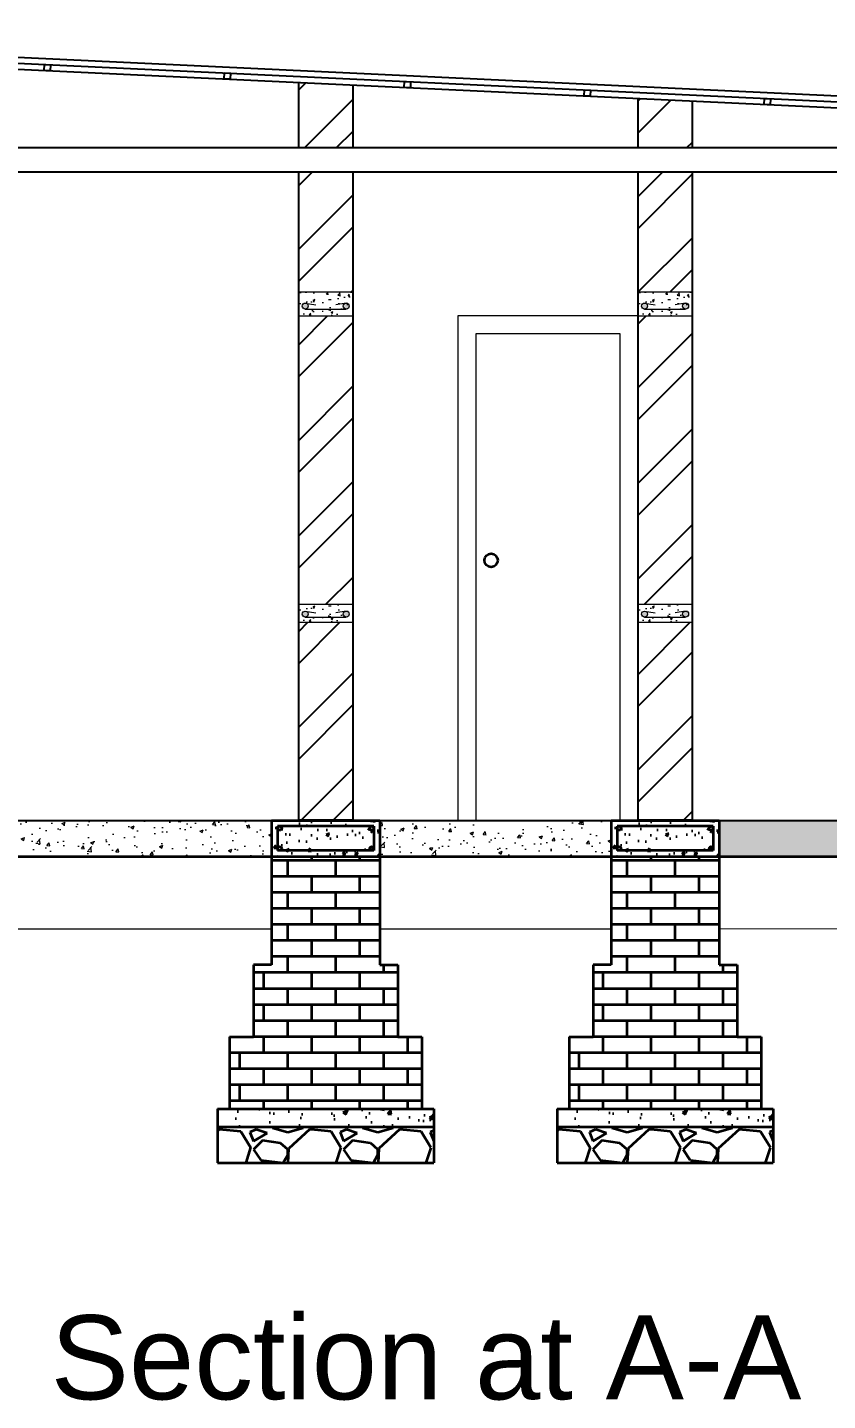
# Model space of a CAD drawing. Header units: inches. Extents: x 392906 to 410488, y -52747 to -40742.
# Drawn here: x 404026.1 to 404159.3, y -51467.9 to -51239.4 of the extents above; entities that cross this region are included whole.
import ezdxf

# ---------------------------------------------------------------- set-up
doc = ezdxf.new("R2010")
doc.units = ezdxf.units.IN
doc.header["$LTSCALE"] = 2
doc.header["$MEASUREMENT"] = 0
doc.layers.get('0').update_dxf_attribs({"linetype": 'CONTINUOUS'})
for name, color, linetype, lineweight in [('door', 20, 'CONTINUOUS', 35), ('steps', 253, 'CONTINUOUS', 20), ('WALL - A', 1, 'CONTINUOUS', 40)]:
    doc.layers.add(name, color=color, linetype=linetype, lineweight=lineweight)
doc.styles.get("Standard").update_dxf_attribs({"font": 'ARIALN.TTF'})
pattern_1 = [(45, (548.373, -1621.518), (-7.9549513, 7.9549513), []), (45, (553.676, -1621.518), (-7.9549513, 7.9549513), [])]
pattern_2 = [(50, (548.373, -1621.5183), (5.73808146, -0.50201708), [0.6, -6.6]), (355, (548.373, -1621.518), (-1.11001067, 6.01753707), [0.48, -5.28]), (100.4514445, (548.851, -1621.56), (4.628070774, 5.51551993), [0.50992154, -5.6091369]), (46.1842, (548.373, -1619.918), (8.53793065, -1.32415425), [0.9, -9.9]), (96.6356355, (549.084, -1620.029), (7.47729557, 7.7929488), [0.76488274, -8.41371008]), (351.184164, (548.373, -1619.918), (7.47729556, 7.7929488), [0.72, -7.92]), (21, (549.173, -1620.3183), (4.775256417, -3.220951125), [0.6, -6.6]), (326, (549.173, -1620.318), (1.946522655, 5.80120036), [0.48, -5.28]), (71.4514447, (549.571, -1620.5867), (6.721779014, 2.58024922), [0.50992152, -5.6091369]), (37.5, (548.3729, -1621.5183), (0.097278843, 2.663150831), [0, -5.216, 0, -5.36, 0, -5.3]), (7.5, (548.3729, -1621.5183), (2.1045563, 3.155293695), [0, -3.056, 0, -5.096, 0, -2.02]), (327.5, (546.5889, -1621.5183), (4.270579489, -0.180438974), [0, -2, 0, -6.24, 0, -8.28]), (317.5, (545.789, -1621.5183), (4.665489355, 0.80083986), [0, -2.6, 0, -4.144, 0, -5.88])]
pattern_3 = [(228.0127875, (43030.1399, -20640.5317), (-120, -135), [2.01804, -199.7863207]), (184.96974073, (43028.7899, -20642.0317), (180, 15), [3.46302, -342.8388714]), (132.51044708, (43025.3399, -20642.3317), (150, -165), [2.44182, -241.74048894]), (267.273689, (43019.4899, -20646.0817), (15, 300), [3.15357, -312.2033706]), (292.83365418, (43019.3399, -20649.2317), (-75, 180), [3.092325, -306.1405969]), (357.273689, (43020.5399, -20652.0817), (-300, 15), [3.15357, -312.2033706]), (37.69424047, (43023.6899, -20652.23173), (-195, -150), [4.170435, -412.87272823]), (72.25532837, (43026.9899, -20649.6817), (105, 330), [3.93732, -389.79482245]), (121.42956562, (43028.1899, -20645.9317), (-120, 195), [3.16425, -313.26109665]), (175.2363583, (43026.5399, -20643.2317), (165, -15), [3.61248, -177.0114387]), (222.3974378, (43022.9399, -20642.93173), (-180, -165), [4.67172, -462.5006251]), (138.81407483, (43034.3399, -20646.2317), (-105, 90), [1.594515, -157.8576722]), (171.4692344, (43033.1399, -20645.1817), (195, -30), [3.033555, -300.32267124]), (225, (43030.14, -20644.732), (-2e-15, -15), [2.121315, -19.09188844]), (203.1985905, (43029.09, -20642.9317), (75, 30), [1.14237, -113.0942266]), (291.8014095, (43028.04, -20643.3817), (-15, 45), [1.615545, -79.1619271]), (30.9637565, (43028.64, -20644.8817), (45, 30), [2.623935, -84.8403434]), (161.5650512, (43030.89, -20643.5317), (30, -15), [1.897365, -45.5367999]), (16.38954033, (43019.3399, -20643.3817), (150, 45), [2.658, -263.1426772]), (70.34617594, (43021.8899, -20642.6317), (-60, -165), [2.229915, -220.7611162]), (293.1985905, (43030.89, -20640.5317), (-30, 75), [2.284725, -111.9518716]), (343.61045967, (43031.7899, -20642.6317), (-150, 45), [2.658, -263.1426772]), (339.4439548, (43019.34, -20652.6817), (-75, 30), [2.5632, -125.5968562]), (294.77514057, (43021.7399, -20653.5817), (-75, 165), [2.14767, -212.61964595]), (66.8014095, (43031.04, -20655.5317), (30, 75), [2.284725, -111.9518716]), (17.35402464, (43031.9399, -20653.4317), (-195, -60), [2.514465, -248.9313542]), (69.4439548, (43023.69, -20655.5317), (-30, -75), [1.2816, -126.8784562]), (101.3099325, (43030.14, -20655.5317), (-15, 60), [0.76485, -75.7204427]), (165.9637565, (43029.99, -20654.7817), (45, -15), [3.092325, -58.7542594]), (186.00900596, (43026.9899, -20654.0317), (150, 15), [2.86575, -283.7088476]), (303.6900675, (43028.64, -20646.2317), (-15, 30), [2.16333, -51.91993913]), (353.15722659, (43029.8399, -20648.0317), (255, -30), [3.77691, -373.91343936]), (60.9453959, (43033.5899, -20648.4817), (-60, -105), [1.54434, -152.8901121]), (90, (43034.34, -20647.132), (-15, 15), [0.9, -14.1]), (120.25643716, (43026.6899, -20653.5817), (60, -105), [2.08386, -206.30279984]), (48.0127875, (43025.6399, -20651.7817), (120, 135), [4.03608, -197.7682807]), (0, (43028.34, -20648.782), (15, 15), [3.9, -11.1]), (325.30484647, (43032.2399, -20648.7817), (150, -105), [2.37171, -234.7991145]), (254.0546041, (43034.19, -20650.1317), (-15, -60), [2.18403, -107.01761834]), (207.64597536, (43033.5899, -20652.2317), (-285, -150), [3.555975, -352.04211273]), (175.42607874, (43030.4399, -20653.8817), (-195, 15), [3.761985, -372.4361011])]
pattern_4 = [(50, (339747.507, 65140.823), (5.73808146, -0.50201708), [0.6, -6.6]), (355, (339747.507, 65140.823), (-1.11001067, 6.01753707), [0.48, -5.28]), (100.4514, (339747.985, 65140.781), (4.62807505, 5.51551634), [0.50992152, -5.6091369]), (46.1842, (339747.507, 65142.423), (8.5379284, -1.3241521), [0.9, -9.9]), (96.6356, (339748.2186, 65142.313), (7.47730164, 7.79294297), [0.7648823, -8.413704]), (351.1842, (339747.507, 65142.423), (7.47729556, 7.7929488), [0.72, -7.92]), (21, (339748.307, 65142.023), (4.77525642, -3.22095113), [0.6, -6.6]), (326, (339748.307, 65142.023), (1.94652266, 5.80120036), [0.48, -5.28]), (71.4514, (339748.705, 65141.7546), (6.72178103, 2.58024397), [0.50992152, -5.6091369]), (37.5, (339747.507, 65140.823), (0.097278843, 2.66315083), [0, -5.216, 0, -5.36, 0, -5.3]), (7.5, (339747.507, 65140.823), (2.1045563, 3.155293695), [0, -3.056, 0, -5.096, 0, -2.02]), (327.5, (339745.723, 65140.823), (4.27057949, -0.180438974), [0, -2, 0, -6.24, 0, -8.28]), (317.5, (339744.923, 65140.823), (4.66548935, 0.80083986), [0, -2.6, 0, -4.144, 0, -5.88])]
pattern_5 = [(228.0127875, (43086.6497, -20640.5317), (-120, -135), [2.01804, -199.7863207]), (184.96974073, (43085.2997, -20642.0317), (180, 15), [3.46302, -342.8388714]), (132.51044708, (43081.8497, -20642.3317), (150, -165), [2.44182, -241.74048894]), (267.273689, (43075.9997, -20646.0817), (15, 300), [3.15357, -312.2033706]), (292.83365418, (43075.8497, -20649.2317), (-75, 180), [3.092325, -306.1405969]), (357.273689, (43077.0497, -20652.0817), (-300, 15), [3.15357, -312.2033706]), (37.69424047, (43080.1997, -20652.23173), (-195, -150), [4.170435, -412.87272823]), (72.25532837, (43083.4997, -20649.6817), (105, 330), [3.93732, -389.79482245]), (121.42956562, (43084.6997, -20645.9317), (-120, 195), [3.16425, -313.26109665]), (175.2363583, (43083.0497, -20643.2317), (165, -15), [3.61248, -177.0114387]), (222.3974378, (43079.4497, -20642.93173), (-180, -165), [4.67172, -462.5006251]), (138.81407483, (43090.8497, -20646.2317), (-105, 90), [1.594515, -157.8576722]), (171.4692344, (43089.6497, -20645.1817), (195, -30), [3.033555, -300.32267124]), (225, (43086.65, -20644.732), (-2e-15, -15), [2.121315, -19.09188844]), (203.1985905, (43085.5997, -20642.9317), (75, 30), [1.14237, -113.0942266]), (291.8014095, (43084.5497, -20643.3817), (-15, 45), [1.615545, -79.1619271]), (30.9637565, (43085.1497, -20644.8817), (45, 30), [2.623935, -84.8403434]), (161.5650512, (43087.3997, -20643.5317), (30, -15), [1.897365, -45.5367999]), (16.38954033, (43075.8497, -20643.3817), (150, 45), [2.658, -263.1426772]), (70.34617594, (43078.3997, -20642.6317), (-60, -165), [2.229915, -220.7611162]), (293.1985905, (43087.3997, -20640.5317), (-30, 75), [2.284725, -111.9518716]), (343.61045967, (43088.2997, -20642.6317), (-150, 45), [2.658, -263.1426772]), (339.4439548, (43075.8497, -20652.6817), (-75, 30), [2.5632, -125.5968562]), (294.77514057, (43078.2497, -20653.5817), (-75, 165), [2.14767, -212.61964595]), (66.8014095, (43087.5497, -20655.5317), (30, 75), [2.284725, -111.9518716]), (17.35402464, (43088.4497, -20653.4317), (-195, -60), [2.514465, -248.9313542]), (69.4439548, (43080.1997, -20655.5317), (-30, -75), [1.2816, -126.8784562]), (101.3099325, (43086.6497, -20655.5317), (-15, 60), [0.76485, -75.7204427]), (165.9637565, (43086.4997, -20654.7817), (45, -15), [3.092325, -58.7542594]), (186.00900596, (43083.4997, -20654.0317), (150, 15), [2.86575, -283.7088476]), (303.6900675, (43085.1497, -20646.2317), (-15, 30), [2.16333, -51.91993913]), (353.15722659, (43086.3497, -20648.0317), (255, -30), [3.77691, -373.91343936]), (60.9453959, (43090.0997, -20648.4817), (-60, -105), [1.54434, -152.8901121]), (90, (43090.85, -20647.132), (-15, 15), [0.9, -14.1]), (120.25643716, (43083.1997, -20653.5817), (60, -105), [2.08386, -206.30279984]), (48.0127875, (43082.1497, -20651.7817), (120, 135), [4.03608, -197.7682807]), (0, (43084.85, -20648.782), (15, 15), [3.9, -11.1]), (325.30484647, (43088.7497, -20648.7817), (150, -105), [2.37171, -234.7991145]), (254.0546041, (43090.6997, -20650.1317), (-15, -60), [2.18403, -107.01761834]), (207.64597536, (43090.0997, -20652.2317), (-285, -150), [3.555975, -352.04211273]), (175.42607874, (43086.9497, -20653.8817), (-195, 15), [3.761985, -372.4361011])]
pattern_6 = [(50, (339804.017, 65140.823), (5.73808146, -0.50201708), [0.6, -6.6]), (355, (339804.017, 65140.823), (-1.11001067, 6.01753707), [0.48, -5.28]), (100.4514, (339804.495, 65140.781), (4.62807505, 5.51551634), [0.50992152, -5.6091369]), (46.1842, (339804.017, 65142.423), (8.5379284, -1.3241521), [0.9, -9.9]), (96.6356, (339804.728, 65142.313), (7.47730164, 7.79294297), [0.7648823, -8.413704]), (351.1842, (339804.017, 65142.423), (7.47729556, 7.7929488), [0.72, -7.92]), (21, (339804.817, 65142.023), (4.77525642, -3.22095113), [0.6, -6.6]), (326, (339804.817, 65142.023), (1.94652266, 5.80120036), [0.48, -5.28]), (71.4514, (339805.215, 65141.7546), (6.72178103, 2.58024397), [0.50992152, -5.6091369]), (37.5, (339804.0168, 65140.823), (0.097278843, 2.66315083), [0, -5.216, 0, -5.36, 0, -5.3]), (7.5, (339804.0168, 65140.823), (2.1045563, 3.155293695), [0, -3.056, 0, -5.096, 0, -2.02]), (327.5, (339802.2328, 65140.823), (4.27057949, -0.180438974), [0, -2, 0, -6.24, 0, -8.28]), (317.5, (339801.433, 65140.823), (4.66548935, 0.80083986), [0, -2.6, 0, -4.144, 0, -5.88])]

msp = doc.modelspace()

# ---------------------------------------------------------------- hatches: boundary and pattern name
at = {"linetype": 'ByBlock', "lineweight": 5}
h = msp.add_hatch(dxfattribs=at)
h.set_pattern_fill('AR-CONC', scale=0.5, style=0)
h.set_pattern_definition([(50, (357832.3287, 17520.352), (3.58630091, -0.31376067), [0.375, -4.125]), (355, (357832.3287, 17520.352), (-0.69375667, 3.76096067), [0.3, -3.3]), (100.4514, (357832.6276, 17520.326), (2.89254691, 3.44719771), [0.31870095, -3.50571056]), (46.1842, (357832.3287, 17521.352), (5.33620524, -0.82759507), [0.5625, -6.1875]), (96.6356, (357832.7734, 17521.283), (4.67331353, 4.87058935), [0.47805144, -5.258565]), (351.1842, (357832.329, 17521.352), (4.67330973, 4.870593), [0.45, -4.95]), (21, (357832.8287, 17521.102), (2.98453526, -2.01309445), [0.375, -4.125]), (326, (357832.8287, 17521.102), (1.21657666, 3.62575023), [0.3, -3.3]), (71.4514, (357833.0774, 17520.9343), (4.20111314, 1.61265248), [0.31870095, -3.50571056]), (37.5, (357832.3287, 17520.352), (0.060799277, 1.66446927), [0, -3.26, 0, -3.35, 0, -3.3125]), (7.5, (357832.3287, 17520.352), (1.315347687, 1.97205856), [0, -1.91, 0, -3.185, 0, -1.2625]), (327.5, (357831.2137, 17520.352), (2.66911218, -0.112774359), [0, -1.25, 0, -3.9, 0, -5.175]), (317.5, (357830.7137, 17520.352), (2.91593085, 0.50052491), [0, -1.625, 0, -2.59, 0, -3.675])])
h.paths.add_polyline_path([(404080.25, -51283.4), (404071.25, -51283.4), (404071.25, -51287.4), (404080.25, -51287.4)])
edge = h.paths.add_edge_path(flags=16)
edge.add_arc((404079.17, -51286.04), 0.496, 180, 268.058, ccw=False)
edge.add_arc((404079.17, -51286.04), 0.496, 0, 180, ccw=False)
edge.add_arc((404079.17, -51286.04), 0.496, -91.942, 0, ccw=False)
edge.add_line((404079.15, -51286.54), (404072.35, -51286.54))
edge.add_arc((404072.34, -51286.04), 0.496, 180, 271.942, ccw=False)
edge.add_arc((404072.34, -51286.04), 0.496, 0, 180, ccw=False)
edge.add_arc((404072.34, -51286.04), 0.496, -88.058, 0, ccw=False)
edge.add_line((404072.35, -51286.54), (404079.15, -51286.54))
h = msp.add_hatch(dxfattribs=at)
h.set_pattern_fill('AR-CONC', scale=0.5, style=0)
h.set_pattern_definition([(50, (357888.8287, 17520.352), (3.58630091, -0.31376067), [0.375, -4.125]), (355, (357888.8287, 17520.352), (-0.69375667, 3.76096067), [0.3, -3.3]), (100.4514, (357889.1276, 17520.326), (2.89254691, 3.44719771), [0.31870095, -3.50571056]), (46.1842, (357888.8287, 17521.352), (5.33620524, -0.82759507), [0.5625, -6.1875]), (96.6356, (357889.2734, 17521.283), (4.67331353, 4.87058935), [0.47805144, -5.258565]), (351.1842, (357888.829, 17521.352), (4.67330973, 4.870593), [0.45, -4.95]), (21, (357889.3287, 17521.102), (2.98453526, -2.01309445), [0.375, -4.125]), (326, (357889.3287, 17521.102), (1.21657666, 3.62575023), [0.3, -3.3]), (71.4514, (357889.5774, 17520.9343), (4.20111314, 1.61265248), [0.31870095, -3.50571056]), (37.5, (357888.8287, 17520.352), (0.060799277, 1.66446927), [0, -3.26, 0, -3.35, 0, -3.3125]), (7.5, (357888.8287, 17520.352), (1.315347687, 1.97205856), [0, -1.91, 0, -3.185, 0, -1.2625]), (327.5, (357887.7137, 17520.352), (2.66911218, -0.112774359), [0, -1.25, 0, -3.9, 0, -5.175]), (317.5, (357887.2137, 17520.352), (2.91593085, 0.50052491), [0, -1.625, 0, -2.59, 0, -3.675])])
h.paths.add_polyline_path([(404136.75, -51283.4), (404127.75, -51283.4), (404127.75, -51287.4), (404136.75, -51287.4)])
edge = h.paths.add_edge_path(flags=16)
edge.add_arc((404135.67, -51286.04), 0.496, 180, 268.058, ccw=False)
edge.add_arc((404135.67, -51286.04), 0.496, 0, 180, ccw=False)
edge.add_arc((404135.67, -51286.04), 0.496, -91.942, 0, ccw=False)
edge.add_line((404135.65, -51286.54), (404128.85, -51286.54))
edge.add_arc((404128.84, -51286.04), 0.496, 180, 271.942, ccw=False)
edge.add_arc((404128.84, -51286.04), 0.496, 0, 180, ccw=False)
edge.add_arc((404128.84, -51286.04), 0.496, -88.058, 0, ccw=False)
edge.add_line((404128.85, -51286.54), (404135.65, -51286.54))
h = msp.add_hatch(color=7, dxfattribs=at)
h.paths.add_polyline_path([(404079.67, -51285.77, 0.414214), (404079.17, -51285.27), (404079, -51285.3, 0.315664), (404078.68, -51285.77, 1)])
h.paths.add_polyline_path([(404072.51, -51285.3), (404072.34, -51285.27, 0.414214), (404071.84, -51285.77, 0.404321), (404072.32, -51286.26), (404072.35, -51286.26, 0.404321), (404072.83, -51285.77, 0.315664)])
h = msp.add_hatch(color=7, dxfattribs=at)
h.paths.add_polyline_path([(404136.17, -51285.77, 0.414214), (404135.67, -51285.27), (404135.5, -51285.3, 0.315664), (404135.18, -51285.77, 1)])
h.paths.add_polyline_path([(404129.01, -51285.3), (404128.84, -51285.27, 0.414214), (404128.34, -51285.77, 0.404321), (404128.82, -51286.26), (404128.85, -51286.26, 0.404321), (404129.33, -51285.77, 0.315664)])
h = msp.add_hatch(dxfattribs=at)
h.set_pattern_fill('AR-CONC', scale=0.5, style=0)
h.set_pattern_definition([(50, (357832.3287, 17469.352), (3.58630091, -0.31376067), [0.375, -4.125]), (355, (357832.3287, 17469.352), (-0.69375667, 3.76096067), [0.3, -3.3]), (100.4514, (357832.6276, 17469.326), (2.89254691, 3.44719771), [0.31870095, -3.50571056]), (46.1842, (357832.3287, 17470.352), (5.33620524, -0.82759507), [0.5625, -6.1875]), (96.6356, (357832.7734, 17470.283), (4.67331353, 4.87058935), [0.47805144, -5.258565]), (351.1842, (357832.329, 17470.352), (4.67330973, 4.870593), [0.45, -4.95]), (21, (357832.8287, 17470.102), (2.98453526, -2.01309445), [0.375, -4.125]), (326, (357832.8287, 17470.102), (1.21657666, 3.62575023), [0.3, -3.3]), (71.4514, (357833.0774, 17469.9343), (4.20111314, 1.61265248), [0.31870095, -3.50571056]), (37.5, (357832.3287, 17469.352), (0.060799277, 1.66446927), [0, -3.26, 0, -3.35, 0, -3.3125]), (7.5, (357832.3287, 17469.352), (1.315347687, 1.97205856), [0, -1.91, 0, -3.185, 0, -1.2625]), (327.5, (357831.2137, 17469.352), (2.66911218, -0.112774359), [0, -1.25, 0, -3.9, 0, -5.175]), (317.5, (357830.7137, 17469.352), (2.91593085, 0.50052491), [0, -1.625, 0, -2.59, 0, -3.675])])
h.paths.add_polyline_path([(404080.25, -51335.4), (404071.25, -51335.4), (404071.25, -51338.4), (404080.25, -51338.4)])
h.paths.add_polyline_path([(404079.15, -51337.54, -0.404321), (404078.68, -51337.04, -1), (404079.67, -51337.04, -0.424176), (404079.15, -51337.54), (404072.35, -51337.54, -0.424176), (404071.84, -51337.04, -1), (404072.83, -51337.04, -0.404321), (404072.35, -51337.54)], flags=16)
h = msp.add_hatch(color=7, dxfattribs=at)
h.paths.add_polyline_path([(404079.67, -51337.04, 0.414214), (404079.17, -51336.54), (404079, -51336.57, 0.315664), (404078.68, -51337.04, 1)])
h.paths.add_polyline_path([(404072.51, -51336.57), (404072.34, -51336.54, 0.414214), (404071.84, -51337.04, 0.404321), (404072.32, -51337.54), (404072.35, -51337.54, 0.404321), (404072.83, -51337.04, 0.315664)])
h = msp.add_hatch(dxfattribs=at)
h.set_pattern_fill('AR-CONC', scale=0.5, style=0)
h.set_pattern_definition([(50, (357888.8287, 17469.352), (3.58630091, -0.31376067), [0.375, -4.125]), (355, (357888.8287, 17469.352), (-0.69375667, 3.76096067), [0.3, -3.3]), (100.4514, (357889.1276, 17469.326), (2.89254691, 3.44719771), [0.31870095, -3.50571056]), (46.1842, (357888.8287, 17470.352), (5.33620524, -0.82759507), [0.5625, -6.1875]), (96.6356, (357889.2734, 17470.283), (4.67331353, 4.87058935), [0.47805144, -5.258565]), (351.1842, (357888.829, 17470.352), (4.67330973, 4.870593), [0.45, -4.95]), (21, (357889.3287, 17470.102), (2.98453526, -2.01309445), [0.375, -4.125]), (326, (357889.3287, 17470.102), (1.21657666, 3.62575023), [0.3, -3.3]), (71.4514, (357889.5774, 17469.9343), (4.20111314, 1.61265248), [0.31870095, -3.50571056]), (37.5, (357888.8287, 17469.352), (0.060799277, 1.66446927), [0, -3.26, 0, -3.35, 0, -3.3125]), (7.5, (357888.8287, 17469.352), (1.315347687, 1.97205856), [0, -1.91, 0, -3.185, 0, -1.2625]), (327.5, (357887.7137, 17469.352), (2.66911218, -0.112774359), [0, -1.25, 0, -3.9, 0, -5.175]), (317.5, (357887.2137, 17469.352), (2.91593085, 0.50052491), [0, -1.625, 0, -2.59, 0, -3.675])])
h.paths.add_polyline_path([(404136.75, -51335.4), (404127.75, -51335.4), (404127.75, -51338.4), (404136.75, -51338.4)])
h.paths.add_polyline_path([(404135.65, -51337.54, -0.404321), (404135.18, -51337.04, -1), (404136.17, -51337.04, -0.424176), (404135.65, -51337.54), (404128.85, -51337.54, -0.424176), (404128.34, -51337.04, -1), (404129.33, -51337.04, -0.404321), (404128.85, -51337.54)], flags=16)
h = msp.add_hatch(color=7, dxfattribs=at)
h.paths.add_polyline_path([(404136.17, -51337.04, 0.414214), (404135.67, -51336.54), (404135.5, -51336.57, 0.315664), (404135.18, -51337.04, 1)])
h.paths.add_polyline_path([(404129.01, -51336.57), (404128.84, -51336.54, 0.414214), (404128.34, -51337.04, 0.404321), (404128.82, -51337.54), (404128.85, -51337.54, 0.404321), (404129.33, -51337.04, 0.315664)])
at = {"layer": 'door', "ltscale": 0.5}
h = msp.add_hatch(dxfattribs=at)
h.set_pattern_fill('AR-CONC', color=256, scale=0.8, style=0)
h.set_pattern_definition(pattern_4)
h.paths.add_polyline_path([(404084.75, -51371.4), (404066.75, -51371.4), (404066.75, -51377.4), (404084.75, -51377.4), (404084.75, -51372.35)])
h.paths.add_polyline_path([(404083.75, -51372.35), (404083.75, -51376.4), (404067.75, -51376.4), (404067.75, -51372.35), (404068.06, -51372.35, -0.049683), (404068.12, -51372.35)], flags=16)
h.paths.add_polyline_path([(404083.75, -51372.69, -1), (404083.08, -51372.69, -1)], flags=0)
h.paths.add_polyline_path([(404083.75, -51376.06, -1), (404083.08, -51376.06, -1)], flags=16)
h.paths.add_polyline_path([(404068.42, -51376.06, -1), (404067.75, -51376.06, -1)], flags=16)
h = msp.add_hatch(dxfattribs=at)
h.set_pattern_fill('AR-CONC', color=256, scale=0.8, style=0)
h.set_pattern_definition(pattern_6)
h.paths.add_polyline_path([(404141.26, -51371.4), (404123.26, -51371.4), (404123.26, -51377.4), (404141.26, -51377.4), (404141.26, -51372.35)])
h.paths.add_polyline_path([(404140.26, -51372.35), (404140.26, -51376.4), (404124.26, -51376.4), (404124.26, -51372.35), (404124.57, -51372.35, -0.049683), (404124.63, -51372.35)], flags=16)
h.paths.add_polyline_path([(404140.26, -51372.69, -1), (404139.59, -51372.69, -1)], flags=0)
h.paths.add_polyline_path([(404140.26, -51376.06, -1), (404139.59, -51376.06, -1)], flags=16)
h.paths.add_polyline_path([(404124.93, -51376.06, -1), (404124.26, -51376.06, -1)], flags=16)
h = msp.add_hatch(dxfattribs=at)
h.set_pattern_fill('AR-CONC', color=256, scale=0.8, style=0)
h.set_pattern_definition(pattern_4)
h.paths.add_polyline_path([(404083.75, -51372.35), (404067.75, -51372.35), (404067.75, -51376.4), (404083.75, -51376.4)])
h = msp.add_hatch(color=256, dxfattribs=at)
h.paths.add_polyline_path([(404068.42, -51372.68, 0.385424), (404068.12, -51372.35), (404068.06, -51372.35, 0.385424), (404067.75, -51372.68, 1)])
h.paths.add_polyline_path([(404067.75, -51376.06, 1), (404068.42, -51376.06, 1)])
h.paths.add_polyline_path([(404083.08, -51372.69, 1), (404083.75, -51372.69, 1)])
h.paths.add_polyline_path([(404083.08, -51376.06, 1), (404083.75, -51376.06, 1)])
h = msp.add_hatch(dxfattribs=at)
h.set_pattern_fill('AR-CONC', color=256, scale=0.8, style=0)
h.set_pattern_definition(pattern_6)
h.paths.add_polyline_path([(404140.26, -51372.35), (404124.26, -51372.35), (404124.26, -51376.4), (404140.26, -51376.4)])
h = msp.add_hatch(color=256, dxfattribs=at)
h.paths.add_polyline_path([(404124.93, -51372.68, 0.385424), (404124.63, -51372.35), (404124.57, -51372.35, 0.385424), (404124.26, -51372.68, 1)])
h.paths.add_polyline_path([(404124.26, -51376.06, 1), (404124.93, -51376.06, 1)])
h.paths.add_polyline_path([(404139.59, -51372.69, 1), (404140.26, -51372.69, 1)])
h.paths.add_polyline_path([(404139.59, -51376.06, 1), (404140.26, -51376.06, 1)])
at = {"layer": 'door', "ltscale": 0.5, "transparency": 33554648}
h = msp.add_hatch(dxfattribs=at)
h.set_pattern_fill('AR-BRSTD', color=256)
h.set_pattern_definition([(0, (248673.433, -24483.9714), (0, 2.667), []), (90, (248673.433, -24483.9714), (-4, 2.667), [2.667, -2.667])])
h.paths.add_polyline_path([(404084.75, -51377.4), (404066.75, -51377.4), (404066.75, -51395.4), (404084.75, -51395.4)])
h.paths.add_polyline_path([(404087.75, -51395.4), (404063.75, -51395.4), (404063.75, -51407.4), (404084.75, -51407.4), (404087.75, -51407.4)])
h.paths.add_polyline_path([(404091.75, -51407.4), (404084.75, -51407.4), (404063.75, -51407.4), (404059.75, -51407.4), (404059.75, -51419.4), (404091.75, -51419.4)])
h = msp.add_hatch(dxfattribs=at)
h.set_pattern_fill('AR-BRSTD', color=256)
h.set_pattern_definition([(0, (248729.9428, -24483.9714), (0, 2.667), []), (90, (248729.943, -24483.9714), (-4, 2.667), [2.667, -2.667])])
h.paths.add_polyline_path([(404141.26, -51377.4), (404123.26, -51377.4), (404123.26, -51395.4), (404141.26, -51395.4)])
h.paths.add_polyline_path([(404144.26, -51395.4), (404120.26, -51395.4), (404120.26, -51407.4), (404141.26, -51407.4), (404144.26, -51407.4)])
h.paths.add_polyline_path([(404148.26, -51407.4), (404141.26, -51407.4), (404120.26, -51407.4), (404116.26, -51407.4), (404116.26, -51419.4), (404148.26, -51419.4)])
at = {"layer": 'door', "ltscale": 0.5}
h = msp.add_hatch(dxfattribs=at)
h.set_pattern_fill('AR-CONC', color=256, style=0)
h.set_pattern_definition([(50, (399308.0145, 17023.4817), (7.17260183, -0.62752135), [0.75, -8.25]), (355, (399308.0145, 17023.482), (-1.3875133, 7.5219213), [0.6, -6.6]), (100.4514, (399308.612, 17023.4294), (5.7850938, 6.8943954), [0.6374019, -7.0114211]), (46.1842, (399308.0145, 17025.482), (10.6724105, -1.6551901), [1.125, -12.375]), (96.6356, (399308.904, 17025.344), (9.346627, 9.7411787), [0.9561029, -10.51713]), (351.1842, (399308.015, 17025.482), (9.3466195, 9.741186), [0.9, -9.9]), (21, (399309.0145, 17024.9817), (5.9690705, -4.0261889), [0.75, -8.25]), (326, (399309.0145, 17024.982), (2.4331533, 7.25150045), [0.6, -6.6]), (71.4514, (399309.512, 17024.646), (8.4022263, 3.225305), [0.6374019, -7.0114211]), (37.5, (399308.0145, 17023.4817), (0.12159855, 3.32893854), [0, -6.52, 0, -6.7, 0, -6.625]), (7.5, (399308.0145, 17023.4817), (2.63069537, 3.94411712), [0, -3.82, 0, -6.37, 0, -2.525]), (327.5, (399305.7845, 17023.4817), (5.33822436, -0.22554872), [0, -2.5, 0, -7.8, 0, -10.35]), (317.5, (399304.7845, 17023.4817), (5.8318617, 1.00104982), [0, -3.25, 0, -5.18, 0, -7.35])])
h.paths.add_polyline_path([(404093.75, -51419.4), (404057.75, -51419.4), (404057.75, -51422.4), (404093.75, -51422.4)])
h = msp.add_hatch(dxfattribs=at)
h.set_pattern_fill('AR-CONC', color=256, style=0)
h.set_pattern_definition([(50, (399364.524, 17023.4817), (7.17260183, -0.62752135), [0.75, -8.25]), (355, (399364.524, 17023.482), (-1.3875133, 7.5219213), [0.6, -6.6]), (100.4514, (399365.122, 17023.4294), (5.7850938, 6.8943954), [0.6374019, -7.0114211]), (46.1842, (399364.524, 17025.482), (10.6724105, -1.6551901), [1.125, -12.375]), (96.6356, (399365.414, 17025.344), (9.346627, 9.7411787), [0.9561029, -10.51713]), (351.1842, (399364.524, 17025.482), (9.3466195, 9.741186), [0.9, -9.9]), (21, (399365.524, 17024.9817), (5.9690705, -4.0261889), [0.75, -8.25]), (326, (399365.524, 17024.982), (2.4331533, 7.25150045), [0.6, -6.6]), (71.4514, (399366.022, 17024.646), (8.4022263, 3.225305), [0.6374019, -7.0114211]), (37.5, (399364.5243, 17023.4817), (0.12159855, 3.32893854), [0, -6.52, 0, -6.7, 0, -6.625]), (7.5, (399364.5243, 17023.4817), (2.63069537, 3.94411712), [0, -3.82, 0, -6.37, 0, -2.525]), (327.5, (399362.2943, 17023.4817), (5.33822436, -0.22554872), [0, -2.5, 0, -7.8, 0, -10.35]), (317.5, (399361.2943, 17023.4817), (5.8318617, 1.00104982), [0, -3.25, 0, -5.18, 0, -7.35])])
h.paths.add_polyline_path([(404150.26, -51419.4), (404114.26, -51419.4), (404114.26, -51422.4), (404150.26, -51422.4)])
at = {"layer": 'door', "ltscale": 0.5, "transparency": 33554648}
h = msp.add_hatch(dxfattribs=at)
h.set_pattern_fill('GRAVEL', color=256, scale=15)
h.set_pattern_definition(pattern_3)
h.paths.add_polyline_path([(404073.9, -51422.4), (404057.75, -51422.4), (404057.75, -51428.4), (404073.9, -51428.4)])
h = msp.add_hatch(dxfattribs=at)
h.set_pattern_fill('GRAVEL', color=256, scale=15)
h.set_pattern_definition(pattern_3)
h.paths.add_polyline_path([(404093.75, -51428.4), (404093.75, -51422.4), (404073.9, -51422.4), (404073.9, -51428.4)])
h = msp.add_hatch(dxfattribs=at)
h.set_pattern_fill('GRAVEL', color=256, scale=15)
h.set_pattern_definition(pattern_5)
h.paths.add_polyline_path([(404130.41, -51422.4), (404114.26, -51422.4), (404114.26, -51428.4), (404130.41, -51428.4)])
h = msp.add_hatch(dxfattribs=at)
h.set_pattern_fill('GRAVEL', color=256, scale=15)
h.set_pattern_definition(pattern_5)
h.paths.add_polyline_path([(404150.26, -51428.4), (404150.26, -51422.4), (404130.41, -51422.4), (404130.41, -51428.4)])
at = {"layer": 'steps', "ltscale": 0.3}
h = msp.add_hatch(dxfattribs=at)
h.set_pattern_fill('AR-CONC', scale=0.8, style=0)
h.set_pattern_definition([(50, (-553.887, -4457.9936), (5.73808146, -0.50201708), [0.6, -6.6]), (355, (-553.887, -4457.9936), (-1.11001067, 6.01753707), [0.48, -5.28]), (100.4514445, (-553.409, -4458.0354), (4.628070774, 5.51551993), [0.50992154, -5.6091369]), (46.1842, (-553.887, -4456.3936), (8.53793065, -1.32415425), [0.9, -9.9]), (96.6356355, (-553.1755, -4456.504), (7.47729557, 7.7929488), [0.76488274, -8.41371008]), (351.184164, (-553.887, -4456.394), (7.47729556, 7.7929488), [0.72, -7.92]), (21, (-553.087, -4456.7936), (4.775256417, -3.220951125), [0.6, -6.6]), (326, (-553.087, -4456.7936), (1.946522655, 5.80120036), [0.48, -5.28]), (71.4514447, (-552.689, -4457.062), (6.721779014, 2.58024922), [0.50992152, -5.6091369]), (37.5, (-553.887, -4457.9936), (0.097278843, 2.663150831), [0, -5.216, 0, -5.36, 0, -5.3]), (7.5, (-553.887, -4457.9936), (2.1045563, 3.155293695), [0, -3.056, 0, -5.096, 0, -2.02]), (327.5, (-555.671, -4457.9936), (4.270579489, -0.180438974), [0, -2, 0, -6.24, 0, -8.28]), (317.5, (-556.471, -4457.9936), (4.665489355, 0.80083986), [0, -2.6, 0, -4.144, 0, -5.88])])
h.paths.add_polyline_path([(403952.51, -51371.4), (403952.51, -51377.4), (404066.75, -51377.4), (404066.75, -51371.4)])
h = msp.add_hatch(dxfattribs=at)
h.set_pattern_fill('AR-CONC', scale=0.8, style=0)
h.set_pattern_definition(pattern_2)
h.paths.add_polyline_path([(404123.26, -51371.4), (404084.75, -51371.4), (404084.75, -51377.4), (404123.26, -51377.4)])
h = msp.add_hatch(dxfattribs=at)
h.set_pattern_fill('AR-CONC', scale=0.8, style=0)
h.set_pattern_definition(pattern_2)
h.paths.add_polyline_path([(404288.25, -51371.4), (404141.26, -51371.4), (404141.26, -51377.4), (404288.25, -51377.4)])
at = {"layer": 'WALL - A', "lineweight": 25}
h = msp.add_hatch(dxfattribs=at)
h.set_pattern_fill('ANSI32', color=256, scale=30, style=0)
h.set_pattern_definition(pattern_1)
h.paths.add_polyline_path([(404080.25, -51248.98), (404071.25, -51248.55), (404071.25, -51259.4), (404080.25, -51259.4)])
h = msp.add_hatch(dxfattribs=at)
h.set_pattern_fill('ANSI32', color=256, scale=30, style=0)
h.set_pattern_definition(pattern_1)
h.paths.add_polyline_path([(404136.75, -51251.64), (404127.75, -51251.21), (404127.75, -51259.4), (404136.75, -51259.4)])
h = msp.add_hatch(dxfattribs=at)
h.set_pattern_fill('ANSI32', color=256, scale=30, style=0)
h.set_pattern_definition(pattern_1)
h.paths.add_polyline_path([(404080.25, -51263.4), (404071.25, -51263.4), (404071.25, -51283.4), (404080.25, -51283.4)])
h = msp.add_hatch(dxfattribs=at)
h.set_pattern_fill('ANSI32', color=256, scale=30, style=0)
h.set_pattern_definition(pattern_1)
h.paths.add_polyline_path([(404136.75, -51263.4), (404127.75, -51263.4), (404127.75, -51283.4), (404136.75, -51283.4)])
h = msp.add_hatch(dxfattribs=at)
h.set_pattern_fill('ANSI32', color=256, scale=30, style=0)
h.set_pattern_definition(pattern_1)
h.paths.add_polyline_path([(404080.25, -51287.4), (404071.25, -51287.4), (404071.25, -51335.4), (404080.25, -51335.4)])
h = msp.add_hatch(dxfattribs=at)
h.set_pattern_fill('ANSI32', color=256, scale=30, style=0)
h.set_pattern_definition(pattern_1)
h.paths.add_polyline_path([(404127.77, -51335.4), (404136.75, -51335.4), (404136.75, -51287.4), (404127.77, -51287.4)])
h = msp.add_hatch(dxfattribs=at)
h.set_pattern_fill('ANSI32', color=256, scale=30, style=0)
h.set_pattern_definition(pattern_1)
h.paths.add_polyline_path([(404071.25, -51371.4), (404080.25, -51371.4), (404080.25, -51338.4), (404071.25, -51338.4)])
h = msp.add_hatch(dxfattribs=at)
h.set_pattern_fill('ANSI32', color=256, scale=30, style=0)
h.set_pattern_definition(pattern_1)
h.paths.add_polyline_path([(404136.75, -51338.4), (404127.77, -51338.4), (404127.77, -51371.4), (404136.75, -51371.4)])

# ---------------------------------------------------------------- linework, layer by layer
at = {"ltscale": 0.5}
for p, q in [((403919.18, -51239.4), (404331.75, -51258.81)), ((403919.18, -51240.4), (404331.75, -51259.81)), ((403919.18, -51241.4), (404331.75, -51260.81)), ((404071.25, -51259.4), (404071.25, -51248.55)), ((404080.25, -51248.98), (404080.25, -51259.4)), ((404127.75, -51259.4), (404127.75, -51251.21)), ((404136.75, -51251.64), (404136.75, -51259.4)), ((403919.18, -51259.4), (404301.75, -51259.4)), ((403919.18, -51263.4), (404301.75, -51263.4)), ((404071.25, -51371.4), (404071.25, -51263.4)), ((404080.25, -51263.4), (404080.25, -51371.4)), ((404127.75, -51371.4), (404127.75, -51263.4)), ((404136.75, -51263.4), (404136.75, -51371.4)), ((403919.18, -51371.4), (404301.75, -51371.4)), ((404071.25, -51371.4), (404080.25, -51371.4)), ((404071.25, -51371.4), (404080.25, -51371.4)), ((404127.76, -51371.4), (404136.76, -51371.4)), ((404127.77, -51371.4), (404136.75, -51371.4))]:
    msp.add_line(p, q, dxfattribs=at)
at = {"color": 7, "linetype": 'ByBlock', "lineweight": 5}
for p, q in [((404071.25, -51283.4), (404080.25, -51283.4)), ((404127.75, -51283.4), (404136.75, -51283.4)), ((404072.32, -51286.26), (404079.17, -51286.26)), ((404072.34, -51285.27), (404074.09, -51285.58)), ((404079.17, -51285.27), (404077.42, -51285.58)), ((404128.82, -51286.26), (404135.67, -51286.26)), ((404128.84, -51285.27), (404130.59, -51285.58)), ((404135.67, -51285.27), (404133.92, -51285.58)), ((404071.25, -51287.4), (404080.25, -51287.4)), ((404071.25, -51287.4), (404080.25, -51287.4)), ((404127.75, -51287.4), (404136.75, -51287.4)), ((404127.75, -51287.4), (404136.75, -51287.4)), ((404071.25, -51335.4), (404080.25, -51335.4)), ((404072.32, -51337.54), (404079.17, -51337.54)), ((404072.34, -51336.54), (404074.09, -51336.85)), ((404079.17, -51336.54), (404077.42, -51336.85)), ((404127.75, -51335.4), (404136.75, -51335.4)), ((404128.82, -51337.54), (404135.67, -51337.54)), ((404128.84, -51336.54), (404130.59, -51336.85)), ((404135.67, -51336.54), (404133.92, -51336.85)), ((404071.25, -51338.4), (404080.25, -51338.4)), ((404071.25, -51338.4), (404080.25, -51338.4)), ((404127.75, -51338.4), (404136.75, -51338.4)), ((404127.75, -51338.4), (404136.75, -51338.4))]:
    msp.add_line(p, q, dxfattribs=at)
at = {"color": 7, "linetype": 'ByBlock', "lineweight": 5, "ltscale": 10}
for p, q in [((403952.51, -51389.41), (404066.75, -51389.4)), ((404084.75, -51389.4), (404123.26, -51389.4)), ((404141.26, -51389.4), (404288.25, -51389.39))]:
    msp.add_line(p, q, dxfattribs=at)
at = {"ltscale": 0.5}
for points in [[(404028.95, -51245.56), (404029.95, -51245.61), (404029.9, -51246.61), (404028.9, -51246.56)], [(404058.92, -51246.97), (404059.92, -51247.02), (404059.87, -51248.02), (404058.87, -51247.97)], [(404088.88, -51248.38), (404089.88, -51248.43), (404089.84, -51249.43), (404088.84, -51249.38)], [(404118.85, -51249.79), (404119.85, -51249.84), (404119.8, -51250.84), (404118.8, -51250.79)], [(404148.82, -51251.2), (404149.82, -51251.25), (404149.77, -51252.25), (404148.77, -51252.2)]]:
    msp.add_lwpolyline(points, close=True, dxfattribs=at)
at = {"color": 7, "linetype": 'ByBlock', "lineweight": 5}
for centre in [(404072.34, -51285.77), (404079.17, -51285.77), (404128.84, -51285.77), (404135.67, -51285.77), (404072.34, -51337.04), (404079.17, -51337.04), (404128.84, -51337.04), (404135.67, -51337.04)]:
    msp.add_circle(centre, 0.496, dxfattribs=at)
at = {"layer": 'door', "ltscale": 0.5}
for p, q in [((404066.75, -51371.4), (404084.75, -51371.4)), ((404066.75, -51371.4), (404066.75, -51395.4)), ((404071.25, -51371.4), (404080.25, -51371.4)), ((404071.25, -51371.4), (404080.25, -51371.4)), ((404080.25, -51371.4), (404071.25, -51371.4)), ((404071.25, -51371.4), (404080.25, -51371.4)), ((404084.75, -51371.4), (404084.75, -51395.4)), ((404123.26, -51371.4), (404141.26, -51371.4)), ((404123.26, -51371.4), (404123.26, -51395.4)), ((404127.76, -51371.4), (404136.76, -51371.4)), ((404127.76, -51371.4), (404136.76, -51371.4)), ((404136.76, -51371.4), (404127.76, -51371.4)), ((404127.76, -51371.4), (404136.76, -51371.4)), ((404141.26, -51371.4), (404141.26, -51395.4)), ((404083.75, -51372.35), (404067.75, -51372.35)), ((404067.75, -51372.35), (404067.75, -51376.4)), ((404083.25, -51372.35), (404082.75, -51373)), ((404083.75, -51372.79), (404083.25, -51373.45)), ((404083.75, -51372.35), (404083.75, -51376.4)), ((404140.26, -51372.35), (404124.26, -51372.35)), ((404124.26, -51372.35), (404124.26, -51376.4)), ((404139.76, -51372.35), (404139.26, -51373)), ((404140.26, -51372.79), (404139.76, -51373.45)), ((404140.26, -51372.35), (404140.26, -51376.4)), ((404083.75, -51376.4), (404067.75, -51376.4)), ((404140.26, -51376.4), (404124.26, -51376.4)), ((403952.51, -51377.4), (404066.75, -51377.4)), ((404066.75, -51377.4), (404084.75, -51377.4)), ((404084.75, -51377.4), (404123.26, -51377.4)), ((404123.26, -51377.4), (404141.26, -51377.4)), ((404141.26, -51377.4), (404288.25, -51377.4)), ((404063.75, -51395.4), (404063.75, -51407.4)), ((404066.75, -51395.4), (404063.75, -51395.4)), ((404084.75, -51395.4), (404087.75, -51395.4)), ((404087.75, -51395.4), (404087.75, -51407.4)), ((404120.26, -51395.4), (404120.26, -51407.4)), ((404123.26, -51395.4), (404120.26, -51395.4)), ((404141.26, -51395.4), (404144.26, -51395.4)), ((404144.26, -51395.4), (404144.26, -51407.4)), ((404059.75, -51407.4), (404063.75, -51407.4)), ((404059.75, -51407.4), (404059.75, -51419.4)), ((404087.75, -51407.4), (404091.75, -51407.4)), ((404091.75, -51407.4), (404091.75, -51419.4)), ((404116.26, -51407.4), (404120.26, -51407.4)), ((404116.26, -51407.4), (404116.26, -51419.4)), ((404144.26, -51407.4), (404148.26, -51407.4)), ((404148.26, -51407.4), (404148.26, -51419.4)), ((404057.75, -51419.4), (404093.75, -51419.4)), ((404057.75, -51419.4), (404057.75, -51428.4)), ((404093.75, -51419.4), (404093.75, -51428.4)), ((404114.26, -51419.4), (404150.26, -51419.4)), ((404114.26, -51419.4), (404114.26, -51428.4)), ((404150.26, -51419.4), (404150.26, -51428.4)), ((404057.75, -51422.4), (404093.75, -51422.4)), ((404114.26, -51422.4), (404150.26, -51422.4)), ((404057.75, -51428.4), (404093.75, -51428.4)), ((404114.26, -51428.4), (404150.26, -51428.4))]:
    msp.add_line(p, q, dxfattribs=at)
for centre, radius in [((404103.29, -51328.09), 1.12), ((404068.09, -51372.68), 0.335), ((404083.41, -51372.69), 0.335), ((404124.6, -51372.68), 0.335), ((404139.92, -51372.69), 0.335), ((404068.09, -51376.06), 0.335), ((404083.42, -51376.06), 0.335), ((404124.6, -51376.06), 0.335), ((404139.93, -51376.06), 0.335)]:
    msp.add_circle(centre, radius, dxfattribs=at)
at = {"layer": 'steps', "color": 7, "ltscale": 0.3}
for p, q in [((404097.77, -51287.4), (404097.77, -51371.4)), ((404127.77, -51287.4), (404097.77, -51287.4)), ((404127.77, -51371.4), (404127.77, -51287.4)), ((404100.77, -51290.4), (404100.77, -51371.4)), ((404124.77, -51290.4), (404100.77, -51290.4)), ((404124.77, -51371.4), (404124.77, -51290.4))]:
    msp.add_line(p, q, dxfattribs=at)

# ---------------------------------------------------------------- texts
at = {"color": 7, "linetype": 'ByBlock', "lineweight": 5, "insert": (404092.45, -51460.84), "char_height": 14, "width": 235.547, "attachment_point": 5}
msp.add_mtext('{\\fArial CE|b0|i0|c0|p34;Section at A-A}', dxfattribs=at)

doc.saveas('drawing.dxf')
